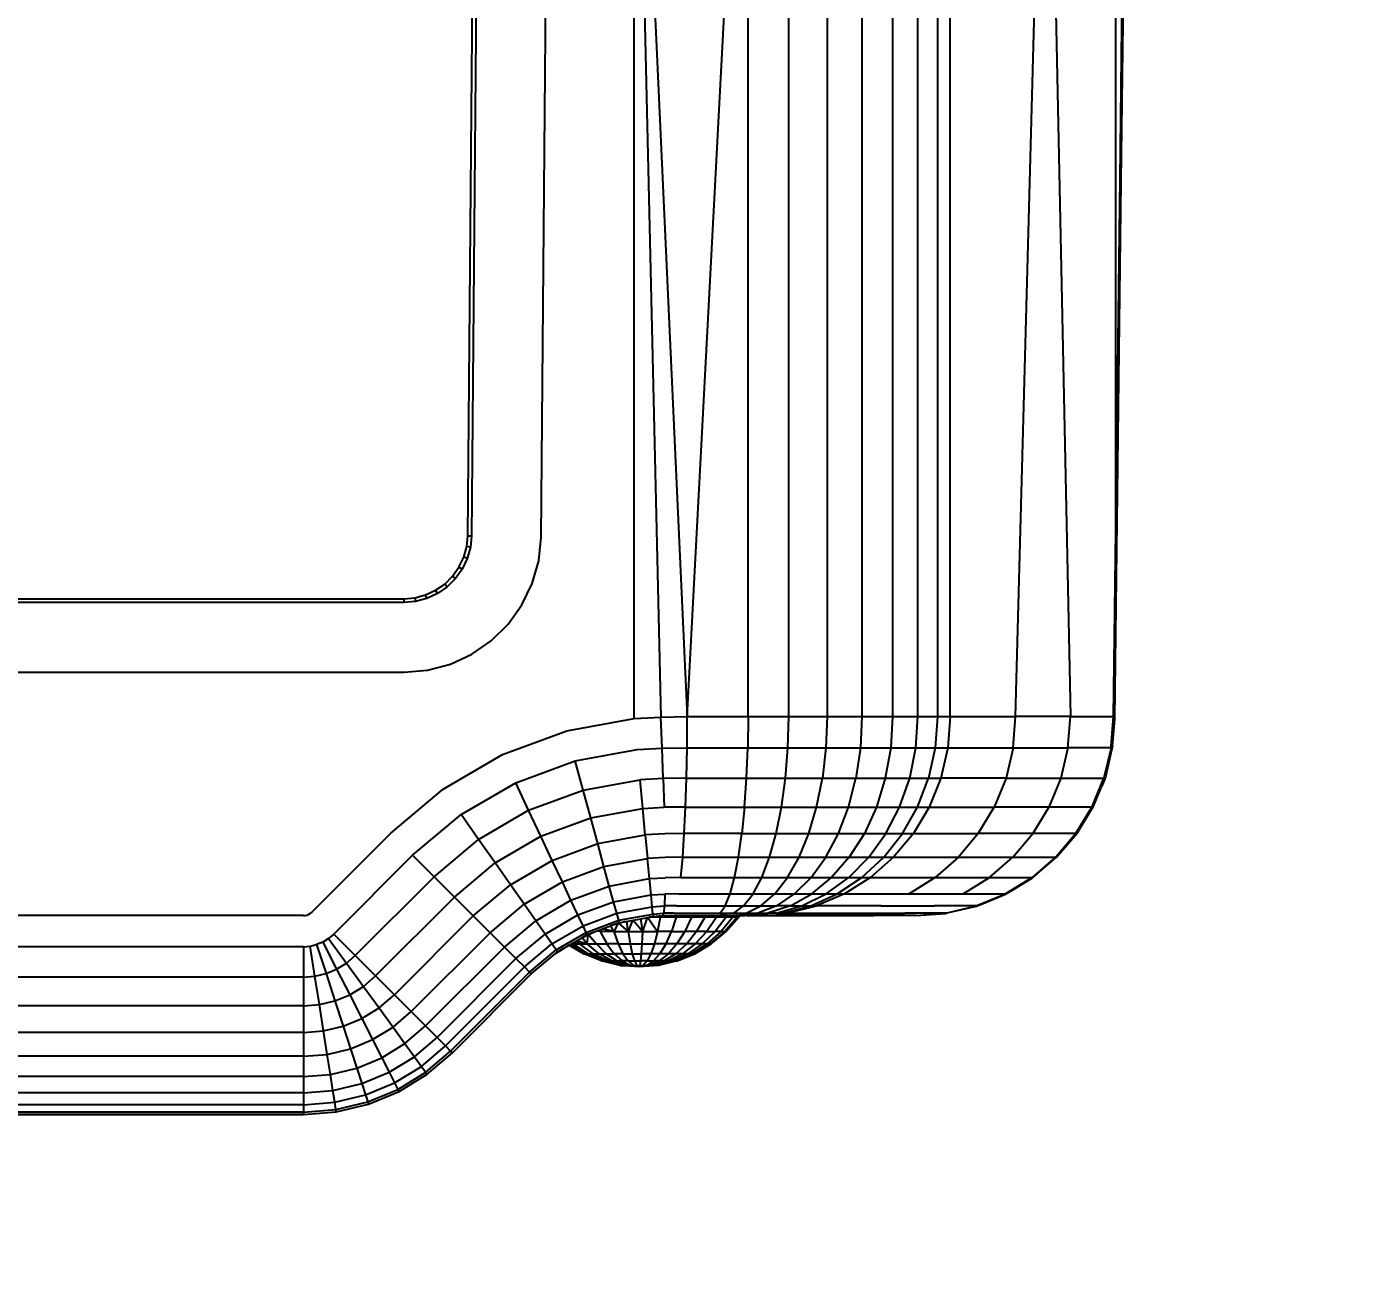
# Model space of a CAD drawing. Header units: inches. Extents: x -347369 to -260369, y 119522 to 149869.
# Drawn here: x -284966.93 to -284932.99, y 136707.27 to 136739.16 of the extents above; entities that cross this region are included whole.
import ezdxf

# ---------------------------------------------------------------- set-up
doc = ezdxf.new("R2010")
doc.units = ezdxf.units.IN
doc.header["$LTSCALE"] = 300
doc.layers.add('MACCHINA', color=40, linetype='Continuous')
doc.layers.add('QUOTE', color=7, linetype='Continuous')
doc.styles.get("Standard").update_dxf_attribs({"font": 'romans.shx'})
doc.dimstyles.new('sc1a100', dxfattribs={"dimscale": 100, "dimtxt": 3, "dimasz": 3, "dimexe": 0, "dimexo": 0, "dimgap": 1, "dimtad": 1, "dimzin": 12, "dimdsep": 46, "dimtxsty": 'Standard', "dimblk": 'CLOSEDBLANK', "dimcen": 1, "dimclrd": 253, "dimclre": 253, "dimclrt": 2, "dimadec": 0, "dimazin": 3, "dimtfac": 1, "dimtmove": 0, "dimatfit": 1, "dimldrblk": 'CLOSEDBLANK', "dimfxl": 1, "dimtolj": 1, "dimtzin": 0, "dimarcsym": 0})

# ---------------------------------------------------------------- blocks, each defined once
blk = doc.blocks.new('_ClosedBlank')
at = {"color": 0, "linetype": 'ByBlock', "lineweight": -2}
for p, q in [((-1, 0.16667), (0, 0)), ((-1, 0.16667), (-1, -0.16667)), ((0, 0), (-1, -0.16667))]:
    blk.add_line(p, q, dxfattribs=at)
blk = doc.blocks.new('*D27')
at = {"layer": 'Defpoints', "color": 0, "transparency": 16777216}
for p in [(-285230.166, 140399.656), (-284017.731, 139699.656), (-287395.23, 137749.656), (-287103.201, 136767.46), (-285230.166, 136499.656)]:
    blk.add_point(p, dxfattribs=at)
at = {"layer": 'QUOTE', "color": 253, "lineweight": -2, "transparency": 16777216}
for p, q in [((-287395.23, 137749.656), (-287753.699, 137542.694)), ((-285230.166, 136499.656), (-285230.166, 136085.732))]:
    blk.add_line(p, q, dxfattribs=at)
blk.add_arc((-285230.166, 138999.656), 2913.924, 215.901435, 264.098565, dxfattribs=at)
at = {"layer": 'QUOTE', "color": 253, "lineweight": -2, "transparency": 16777216, "xscale": 300, "yscale": 300, "zscale": 300}
for p, rotation in [((-287753.699, 137542.694), 122.9507175305296), ((-285230.166, 136085.732), 357.0492824694705)]:
    blk.add_blockref('_ClosedBlank', p, dxfattribs=dict(at, rotation=rotation))
at = {"layer": 'QUOTE', "color": 2, "transparency": 16777216, "insert": (-286562.128, 136692.63), "char_height": 300, "attachment_point": 5, "rotation": 330}
blk.add_mtext('\\A1;60°', dxfattribs=at)
blk = doc.blocks.new('*D37')
at = {"layer": 'Defpoints', "color": 0, "transparency": 16777216}
for p in [(-285230.166, 140399.656), (-286220.116, 139989.605), (-283462.399, 137231.889), (-285230.166, 136499.656), (-284473.382, 136175.299)]:
    blk.add_point(p, dxfattribs=at)
at = {"layer": 'QUOTE', "color": 253, "lineweight": -2, "transparency": 16777216}
for p, q in [((-283462.399, 137231.889), (-283162.594, 136932.083)), ((-285230.166, 136499.656), (-285230.166, 136075.667))]:
    blk.add_line(p, q, dxfattribs=at)
blk.add_arc((-285230.166, 138999.656), 2923.989, 275.881104, 309.118896, dxfattribs=at)
at = {"layer": 'QUOTE', "color": 253, "lineweight": -2, "transparency": 16777216, "xscale": 300, "yscale": 300, "zscale": 300}
for p, rotation in [((-283162.594, 136932.083), 42.0594481817856), ((-285230.166, 136075.667), 182.9405518182139)]:
    blk.add_blockref('_ClosedBlank', p, dxfattribs=dict(at, rotation=rotation))
at = {"layer": 'QUOTE', "color": 2, "transparency": 16777216, "insert": (-284206.875, 136529.212), "char_height": 300, "attachment_point": 5, "rotation": 22.5}
blk.add_mtext('\\A1;45°', dxfattribs=at)
blk = doc.blocks.new('A$Cad528b1c')
at = {"layer": 'MACCHINA'}
for p, q in [((278.757, -2248.577), (279.433, -2278.129)), ((278.757, -2248.577), (280.11, -2278.117)), ((278.757, -2278.163), (278.757, -2248.577)), ((280.11, -2278.117), (281.665, -2248.577)), ((281.665, -2278.117), (281.665, -2248.577)), ((282.702, -2278.117), (282.702, -2248.577)), ((283.681, -2248.577), (283.681, -2278.117)), ((284.574, -2248.577), (284.574, -2278.117)), ((285.355, -2248.577), (285.355, -2278.117)), ((286.003, -2278.117), (286.003, -2248.577)), ((286.499, -2248.577), (286.499, -2278.117)), ((286.83, -2278.117), (286.83, -2248.577)), ((288.498, -2278.117), (289.292, -2248.577)), ((289.292, -2248.577), (289.898, -2278.117)), ((291.055, -2273.364), (291.056, -2248.577)), ((291.165, -2264.386), (291.318, -2251.801)), ((291.195, -2264.447), (291.347, -2251.767)), ((274.504, -2273.509), (274.658, -2255.973)), ((274.753, -2255.973), (274.6, -2273.511)), ((276.377, -2273.535), (276.531, -2255.974)), ((291.032, -2278.178), (291.195, -2264.447)), ((291.055, -2273.364), (291.165, -2264.386)), ((274.476, -2273.774), (274.504, -2273.509)), ((274.6, -2273.511), (274.504, -2273.509)), ((274.6, -2273.511), (274.57, -2273.792)), ((276.315, -2274.136), (276.377, -2273.535)), ((290.997, -2278.117), (291.055, -2273.364)), ((274.401, -2274.046), (274.476, -2273.774)), ((274.57, -2273.792), (274.476, -2273.774)), ((274.57, -2273.792), (274.49, -2274.08)), ((274.116, -2274.531), (274.279, -2274.301)), ((274.279, -2274.301), (274.401, -2274.046)), ((274.362, -2274.35), (274.279, -2274.301)), ((274.49, -2274.08), (274.362, -2274.35)), ((274.49, -2274.08), (274.401, -2274.046)), ((276.15, -2274.718), (276.315, -2274.136)), ((273.915, -2274.73), (274.116, -2274.531)), ((274.188, -2274.593), (273.976, -2274.803)), ((274.188, -2274.593), (274.116, -2274.531)), ((274.362, -2274.35), (274.188, -2274.593)), ((273.154, -2275.081), (273.427, -2275.009)), ((273.427, -2275.009), (273.683, -2274.89)), ((273.459, -2275.099), (273.427, -2275.009)), ((273.73, -2274.973), (273.459, -2275.099)), ((273.683, -2274.89), (273.915, -2274.73)), ((273.73, -2274.973), (273.683, -2274.89)), ((273.976, -2274.803), (273.73, -2274.973)), ((273.976, -2274.803), (273.915, -2274.73)), ((275.888, -2275.262), (276.15, -2274.718)), ((78.9, -2275.106), (272.873, -2275.106)), ((272.873, -2275.201), (78.9, -2275.201)), ((272.873, -2275.106), (273.154, -2275.081)), ((272.873, -2275.106), (272.873, -2275.201)), ((273.17, -2275.176), (272.873, -2275.201)), ((273.154, -2275.081), (273.17, -2275.176)), ((273.459, -2275.099), (273.17, -2275.176)), ((275.536, -2275.753), (275.888, -2275.262)), ((275.105, -2276.177), (275.536, -2275.753)), ((274.608, -2276.52), (275.105, -2276.177)), ((274.059, -2276.773), (274.608, -2276.52)), ((78.9, -2276.979), (272.873, -2276.979)), ((272.873, -2276.979), (273.475, -2276.927)), ((273.475, -2276.927), (274.059, -2276.773)), ((277.033, -2278.478), (278.757, -2278.163)), ((278.757, -2278.163), (279.433, -2278.129)), ((279.433, -2278.129), (280.11, -2278.117)), ((279.468, -2278.922), (279.433, -2278.129)), ((280.105, -2278.912), (280.11, -2278.117)), ((280.11, -2278.117), (281.665, -2278.117)), ((281.665, -2278.117), (281.654, -2278.912)), ((281.665, -2278.117), (282.702, -2278.117)), ((282.682, -2278.912), (282.702, -2278.117)), ((282.702, -2278.117), (283.681, -2278.117)), ((283.681, -2278.117), (283.651, -2278.912)), ((283.681, -2278.117), (284.574, -2278.117)), ((284.574, -2278.117), (284.535, -2278.912)), ((284.574, -2278.117), (285.355, -2278.117)), ((285.355, -2278.117), (285.308, -2278.912)), ((285.355, -2278.117), (286.003, -2278.117)), ((285.95, -2278.912), (286.003, -2278.117)), ((286.003, -2278.117), (286.499, -2278.117)), ((286.499, -2278.117), (286.442, -2278.912)), ((286.499, -2278.117), (286.83, -2278.117)), ((286.83, -2278.117), (286.769, -2278.912)), ((286.83, -2278.117), (288.498, -2278.117)), ((288.436, -2278.912), (288.498, -2278.117)), ((289.255, -2278.117), (288.498, -2278.117)), ((289.898, -2278.117), (289.255, -2278.117)), ((289.836, -2278.912), (289.898, -2278.117)), ((289.898, -2278.117), (290.997, -2278.117)), ((290.938, -2278.869), (290.997, -2278.117)), ((290.975, -2278.874), (291.032, -2278.178)), ((290.997, -2278.117), (291.032, -2278.178)), ((275.39, -2279.085), (277.033, -2278.478)), ((273.875, -2279.966), (275.39, -2279.085)), ((277.243, -2279.245), (278.832, -2278.954)), ((278.832, -2278.954), (279.468, -2278.922)), ((279.468, -2278.922), (280.105, -2278.912)), ((279.498, -2279.695), (279.468, -2278.922)), ((280.091, -2279.687), (280.105, -2278.912)), ((280.105, -2278.912), (281.654, -2278.912)), ((281.623, -2279.687), (281.654, -2278.912)), ((281.654, -2278.912), (282.682, -2278.912)), ((282.621, -2279.687), (282.682, -2278.912)), ((282.682, -2278.912), (283.651, -2278.912)), ((283.651, -2278.912), (283.562, -2279.687)), ((283.651, -2278.912), (284.535, -2278.912)), ((284.535, -2278.912), (284.419, -2279.687)), ((284.535, -2278.912), (285.308, -2278.912)), ((285.308, -2278.912), (285.17, -2279.687)), ((285.308, -2278.912), (285.95, -2278.912)), ((285.793, -2279.687), (285.95, -2278.912)), ((285.95, -2278.912), (286.442, -2278.912)), ((286.442, -2278.912), (286.27, -2279.687)), ((286.442, -2278.912), (286.769, -2278.912)), ((286.769, -2278.912), (286.588, -2279.687)), ((286.769, -2278.912), (288.436, -2278.912)), ((288.436, -2278.912), (288.254, -2279.687)), ((288.436, -2278.912), (289.836, -2278.912)), ((289.836, -2278.912), (289.653, -2279.687)), ((290.935, -2278.912), (289.836, -2278.912)), ((290.935, -2278.912), (290.759, -2279.649)), ((290.934, -2279.05), (290.792, -2279.66)), ((290.934, -2279.05), (290.938, -2278.869)), ((290.975, -2278.874), (290.934, -2279.05)), ((290.934, -2279.05), (290.935, -2278.912)), ((290.935, -2278.912), (290.938, -2278.869)), ((290.938, -2278.869), (290.975, -2278.874)), ((275.728, -2279.804), (277.243, -2279.245)), ((277.448, -2279.992), (277.243, -2279.245)), ((277.448, -2279.992), (278.905, -2279.726)), ((279.498, -2279.695), (278.905, -2279.726)), ((278.975, -2280.459), (278.905, -2279.726)), ((280.091, -2279.687), (279.498, -2279.695)), ((279.498, -2279.695), (279.521, -2280.43)), ((280.067, -2280.424), (280.091, -2279.687)), ((280.091, -2279.687), (281.623, -2279.687)), ((281.573, -2280.424), (281.623, -2279.687)), ((281.623, -2279.687), (282.621, -2279.687)), ((282.521, -2280.424), (282.621, -2279.687)), ((282.621, -2279.687), (283.562, -2279.687)), ((283.415, -2280.424), (283.562, -2279.687)), ((283.562, -2279.687), (284.419, -2279.687)), ((284.23, -2280.424), (284.419, -2279.687)), ((284.419, -2279.687), (285.17, -2279.687)), ((285.17, -2279.687), (284.944, -2280.424)), ((285.17, -2279.687), (285.793, -2279.687)), ((285.535, -2280.424), (285.793, -2279.687)), ((285.793, -2279.687), (286.27, -2279.687)), ((285.989, -2280.424), (286.27, -2279.687)), ((286.27, -2279.687), (286.588, -2279.687)), ((286.588, -2279.687), (286.291, -2280.424)), ((288.254, -2279.687), (286.588, -2279.687)), ((288.254, -2279.687), (287.954, -2280.424)), ((288.254, -2279.687), (289.653, -2279.687)), ((289.653, -2279.687), (289.351, -2280.424)), ((289.653, -2279.687), (290.75, -2279.687)), ((290.46, -2280.393), (290.75, -2279.687)), ((290.792, -2279.66), (290.697, -2279.894)), ((290.75, -2279.687), (290.697, -2279.894)), ((290.75, -2279.687), (290.759, -2279.649)), ((290.759, -2279.649), (290.792, -2279.66)), ((272.534, -2281.093), (273.875, -2279.966)), ((274.332, -2280.616), (275.728, -2279.804)), ((276.058, -2280.506), (275.728, -2279.804)), ((276.058, -2280.506), (277.448, -2279.992)), ((277.643, -2280.703), (277.448, -2279.992)), ((290.487, -2280.406), (290.697, -2279.894)), ((278.975, -2280.459), (279.521, -2280.43)), ((280.067, -2280.424), (279.521, -2280.43)), ((280.035, -2281.103), (280.067, -2280.424)), ((280.067, -2280.424), (281.573, -2280.424)), ((281.573, -2280.424), (281.504, -2281.103)), ((281.573, -2280.424), (282.521, -2280.424)), ((282.384, -2281.103), (282.521, -2280.424)), ((282.521, -2280.424), (283.415, -2280.424)), ((283.214, -2281.103), (283.415, -2280.424)), ((283.415, -2280.424), (284.23, -2280.424)), ((283.972, -2281.103), (284.23, -2280.424)), ((284.23, -2280.424), (284.944, -2280.424)), ((284.944, -2280.424), (284.634, -2281.103)), ((284.944, -2280.424), (285.535, -2280.424)), ((285.184, -2281.103), (285.535, -2280.424)), ((285.535, -2280.424), (285.989, -2280.424)), ((285.605, -2281.103), (285.989, -2280.424)), ((286.291, -2280.424), (285.886, -2281.103)), ((285.989, -2280.424), (286.291, -2280.424)), ((286.291, -2280.424), (287.954, -2280.424)), ((287.545, -2281.103), (287.954, -2280.424)), ((289.351, -2280.424), (287.954, -2280.424)), ((289.351, -2280.424), (288.94, -2281.103)), ((290.447, -2280.424), (289.351, -2280.424)), ((290.047, -2281.081), (290.447, -2280.424)), ((290.318, -2280.684), (290.487, -2280.406)), ((290.447, -2280.424), (290.318, -2280.684)), ((290.447, -2280.424), (290.46, -2280.393)), ((290.46, -2280.393), (290.487, -2280.406)), ((273.095, -2281.655), (274.332, -2280.616)), ((274.777, -2281.25), (274.332, -2280.616)), ((274.777, -2281.25), (276.058, -2280.506)), ((276.372, -2281.172), (276.058, -2280.506)), ((276.372, -2281.172), (277.643, -2280.703)), ((277.643, -2280.703), (278.975, -2280.459)), ((277.822, -2281.358), (277.643, -2280.703)), ((279.039, -2281.135), (278.975, -2280.459)), ((290.068, -2281.096), (290.318, -2280.684)), ((272.534, -2281.093), (270.519, -2283.108)), ((279.537, -2281.108), (279.039, -2281.135)), ((280.035, -2281.103), (279.537, -2281.108)), ((279.995, -2281.709), (280.035, -2281.103)), ((281.504, -2281.103), (280.035, -2281.103)), ((281.418, -2281.709), (281.504, -2281.103)), ((281.504, -2281.103), (282.384, -2281.103)), ((282.214, -2281.709), (282.384, -2281.103)), ((282.384, -2281.103), (283.214, -2281.103)), ((282.965, -2281.709), (283.214, -2281.103)), ((283.214, -2281.103), (283.972, -2281.103)), ((283.65, -2281.709), (283.972, -2281.103)), ((283.972, -2281.103), (284.634, -2281.103)), ((284.634, -2281.103), (284.25, -2281.709)), ((284.634, -2281.103), (285.184, -2281.103)), ((284.747, -2281.709), (285.184, -2281.103)), ((285.128, -2281.709), (285.605, -2281.103)), ((285.184, -2281.103), (285.605, -2281.103)), ((285.886, -2281.103), (285.382, -2281.709)), ((285.605, -2281.103), (285.886, -2281.103)), ((285.886, -2281.103), (287.545, -2281.103)), ((287.545, -2281.103), (287.037, -2281.709)), ((288.94, -2281.103), (287.545, -2281.103)), ((288.428, -2281.709), (288.94, -2281.103)), ((290.034, -2281.103), (288.94, -2281.103)), ((290.034, -2281.103), (289.531, -2281.696)), ((289.81, -2281.398), (290.068, -2281.096)), ((289.81, -2281.398), (290.034, -2281.103)), ((290.047, -2281.081), (290.034, -2281.103)), ((290.068, -2281.096), (290.047, -2281.081)), ((273.644, -2282.203), (274.777, -2281.25)), ((275.201, -2281.852), (274.777, -2281.25)), ((275.201, -2281.852), (276.372, -2281.172)), ((276.662, -2281.787), (276.372, -2281.172)), ((276.662, -2281.787), (277.822, -2281.358)), ((277.822, -2281.358), (279.039, -2281.135)), ((277.982, -2281.943), (277.822, -2281.358)), ((279.039, -2281.135), (279.096, -2281.739)), ((289.544, -2281.709), (289.81, -2281.398)), ((271.081, -2283.67), (273.095, -2281.655)), ((273.095, -2281.655), (273.644, -2282.203)), ((275.592, -2282.408), (276.662, -2281.787)), ((276.92, -2282.335), (276.662, -2281.787)), ((277.982, -2281.943), (279.096, -2281.739)), ((279.545, -2281.713), (279.096, -2281.739)), ((279.145, -2282.254), (279.096, -2281.739)), ((279.995, -2281.709), (279.545, -2281.713)), ((279.948, -2282.227), (279.995, -2281.709)), ((279.995, -2281.709), (281.418, -2281.709)), ((281.317, -2282.227), (281.418, -2281.709)), ((281.418, -2281.709), (282.214, -2281.709)), ((282.015, -2282.227), (282.214, -2281.709)), ((282.214, -2281.709), (282.965, -2281.709)), ((282.674, -2282.227), (282.965, -2281.709)), ((282.965, -2281.709), (283.65, -2281.709)), ((283.274, -2282.227), (283.65, -2281.709)), ((283.65, -2281.709), (284.25, -2281.709)), ((284.25, -2281.709), (283.799, -2282.227)), ((284.235, -2282.227), (284.747, -2281.709)), ((284.25, -2281.709), (284.747, -2281.709)), ((284.569, -2282.227), (285.128, -2281.709)), ((284.747, -2281.709), (285.128, -2281.709)), ((285.382, -2281.709), (284.791, -2282.227)), ((285.128, -2281.709), (285.382, -2281.709)), ((285.382, -2281.709), (287.037, -2281.709)), ((287.037, -2281.709), (286.442, -2282.227)), ((287.037, -2281.709), (288.428, -2281.709)), ((287.829, -2282.227), (288.428, -2281.709)), ((288.428, -2281.709), (289.519, -2281.709)), ((289.519, -2281.709), (288.923, -2282.222)), ((289.187, -2282.014), (289.544, -2281.709)), ((289.531, -2281.696), (289.519, -2281.709)), ((289.544, -2281.709), (289.519, -2281.709)), ((274.164, -2282.724), (275.201, -2281.852)), ((275.592, -2282.408), (275.201, -2281.852)), ((276.92, -2282.335), (277.982, -2281.943)), ((278.119, -2282.442), (277.982, -2281.943)), ((288.93, -2282.233), (289.187, -2282.014)), ((271.629, -2284.218), (273.644, -2282.203)), ((273.644, -2282.203), (274.164, -2282.724)), ((274.645, -2283.204), (275.592, -2282.408)), ((275.941, -2282.904), (275.592, -2282.408)), ((275.941, -2282.904), (276.92, -2282.335)), ((277.14, -2282.804), (276.92, -2282.335)), ((277.14, -2282.804), (278.119, -2282.442)), ((278.119, -2282.442), (279.145, -2282.254)), ((278.229, -2282.844), (278.119, -2282.442)), ((279.145, -2282.254), (279.546, -2282.231)), ((279.185, -2282.669), (279.145, -2282.254)), ((279.948, -2282.227), (279.546, -2282.231)), ((279.948, -2282.227), (281.317, -2282.227)), ((281.204, -2282.644), (281.317, -2282.227)), ((281.317, -2282.227), (282.015, -2282.227)), ((281.792, -2282.644), (282.015, -2282.227)), ((282.015, -2282.227), (282.674, -2282.227)), ((282.346, -2282.644), (282.674, -2282.227)), ((282.674, -2282.227), (283.274, -2282.227)), ((282.852, -2282.644), (283.274, -2282.227)), ((283.274, -2282.227), (283.799, -2282.227)), ((283.294, -2282.644), (283.799, -2282.227)), ((283.661, -2282.644), (284.235, -2282.227)), ((283.799, -2282.227), (284.235, -2282.227)), ((283.942, -2282.644), (284.569, -2282.227)), ((284.791, -2282.227), (284.13, -2282.644)), ((284.235, -2282.227), (284.569, -2282.227)), ((284.569, -2282.227), (284.791, -2282.227)), ((284.791, -2282.227), (286.442, -2282.227)), ((286.442, -2282.227), (285.775, -2282.644)), ((286.442, -2282.227), (287.829, -2282.227)), ((287.158, -2282.644), (287.829, -2282.227)), ((287.829, -2282.227), (288.917, -2282.227)), ((288.917, -2282.227), (288.242, -2282.644)), ((288.467, -2282.515), (288.93, -2282.233)), ((288.923, -2282.222), (288.917, -2282.227)), ((288.93, -2282.233), (288.917, -2282.227)), ((272.149, -2284.739), (274.164, -2282.724)), ((274.164, -2282.724), (274.645, -2283.204)), ((276.238, -2283.328), (277.14, -2282.804)), ((277.318, -2283.18), (277.14, -2282.804)), ((278.229, -2282.844), (279.185, -2282.669)), ((279.185, -2282.669), (279.54, -2282.647)), ((279.214, -2282.973), (279.185, -2282.669)), ((279.54, -2282.647), (279.526, -2282.952)), ((279.896, -2282.644), (279.54, -2282.647)), ((279.896, -2282.644), (281.204, -2282.644)), ((281.082, -2282.949), (281.204, -2282.644)), ((281.204, -2282.644), (281.792, -2282.644)), ((281.55, -2282.949), (281.792, -2282.644)), ((281.792, -2282.644), (282.346, -2282.644)), ((281.992, -2282.949), (282.346, -2282.644)), ((282.346, -2282.644), (282.852, -2282.644)), ((282.395, -2282.949), (282.852, -2282.644)), ((282.747, -2282.949), (283.294, -2282.644)), ((282.852, -2282.644), (283.294, -2282.644)), ((283.039, -2282.949), (283.661, -2282.644)), ((283.263, -2282.949), (283.942, -2282.644)), ((283.294, -2282.644), (283.661, -2282.644)), ((284.13, -2282.644), (283.413, -2282.949)), ((283.661, -2282.644), (283.942, -2282.644)), ((283.942, -2282.644), (284.13, -2282.644)), ((284.13, -2282.644), (285.775, -2282.644)), ((285.775, -2282.644), (287.158, -2282.644)), ((287.158, -2282.644), (288.242, -2282.644)), ((288.238, -2282.646), (287.511, -2282.949)), ((287.673, -2282.885), (288.241, -2282.652)), ((288.242, -2282.644), (288.238, -2282.646)), ((288.241, -2282.652), (288.467, -2282.515)), ((288.241, -2282.652), (288.242, -2282.644)), ((270.397, -2283.182), (270.441, -2283.164)), ((270.441, -2283.164), (270.482, -2283.139)), ((270.519, -2283.108), (270.482, -2283.139)), ((275.074, -2283.633), (275.941, -2282.904)), ((276.238, -2283.328), (275.941, -2282.904)), ((277.318, -2283.18), (278.229, -2282.844)), ((277.448, -2283.456), (278.31, -2283.138)), ((278.31, -2283.138), (278.229, -2282.844)), ((278.31, -2283.138), (279.214, -2282.973)), ((278.359, -2283.318), (278.31, -2283.138)), ((278.359, -2283.318), (279.231, -2283.158)), ((279.214, -2282.973), (279.526, -2282.952)), ((279.231, -2283.158), (279.214, -2282.973)), ((279.231, -2283.158), (279.505, -2283.139)), ((279.231, -2283.158), (279.237, -2283.22)), ((279.505, -2283.139), (279.477, -2283.203)), ((279.526, -2282.952), (279.505, -2283.139)), ((279.779, -2283.135), (279.505, -2283.139)), ((279.839, -2282.949), (279.526, -2282.952)), ((279.779, -2283.135), (280.954, -2283.135)), ((279.839, -2282.949), (281.082, -2282.949)), ((280.954, -2283.135), (281.082, -2282.949)), ((280.954, -2283.135), (281.296, -2283.135)), ((281.082, -2282.949), (281.55, -2282.949)), ((281.296, -2283.135), (281.55, -2282.949)), ((281.296, -2283.135), (281.619, -2283.135)), ((281.55, -2282.949), (281.992, -2282.949)), ((281.619, -2283.135), (281.992, -2282.949)), ((281.619, -2283.135), (281.913, -2283.135)), ((282.395, -2282.949), (281.913, -2283.135)), ((281.913, -2283.135), (282.171, -2283.135)), ((281.992, -2282.949), (282.395, -2282.949)), ((282.747, -2282.949), (282.171, -2283.135)), ((282.385, -2283.135), (282.171, -2283.135)), ((282.385, -2283.135), (283.039, -2282.949)), ((282.385, -2283.135), (282.549, -2283.135)), ((282.747, -2282.949), (282.395, -2282.949)), ((282.549, -2283.135), (283.263, -2282.949)), ((282.549, -2283.135), (282.658, -2283.135)), ((282.658, -2283.135), (283.413, -2282.949)), ((282.658, -2283.135), (284.292, -2283.135)), ((282.747, -2282.949), (283.039, -2282.949)), ((283.039, -2282.949), (283.263, -2282.949)), ((283.263, -2282.949), (283.413, -2282.949)), ((285.053, -2282.949), (283.413, -2282.949)), ((284.292, -2283.135), (285.665, -2283.135)), ((285.053, -2282.949), (286.43, -2282.949)), ((286.741, -2283.135), (285.665, -2283.135)), ((285.952, -2283.197), (286.709, -2283.137)), ((285.952, -2283.197), (286.709, -2283.141)), ((287.511, -2282.949), (286.43, -2282.949)), ((286.741, -2283.135), (286.709, -2283.137)), ((286.709, -2283.141), (286.741, -2283.135)), ((287.493, -2282.953), (286.741, -2283.135)), ((287.495, -2282.957), (286.741, -2283.135)), ((286.938, -2283.087), (287.495, -2282.957)), ((287.495, -2282.957), (287.673, -2282.885)), ((287.495, -2282.957), (287.511, -2282.949)), ((270.303, -2283.197), (81.47, -2283.197)), ((270.303, -2283.197), (270.351, -2283.194)), ((270.351, -2283.194), (270.397, -2283.182)), ((272.63, -2285.219), (274.645, -2283.204)), ((274.645, -2283.204), (275.074, -2283.633)), ((275.44, -2283.999), (276.238, -2283.328)), ((276.478, -2283.669), (276.238, -2283.328)), ((276.478, -2283.669), (277.318, -2283.18)), ((276.653, -2283.918), (277.448, -2283.456)), ((277.448, -2283.456), (277.318, -2283.18)), ((277.527, -2283.625), (277.448, -2283.456)), ((277.527, -2283.625), (278.359, -2283.318)), ((277.554, -2283.681), (278.153, -2283.46)), ((278.544, -2283.347), (278.153, -2283.46)), ((278.375, -2283.378), (278.153, -2283.46)), ((278.235, -2283.604), (278.155, -2283.459)), ((278.339, -2283.406), (278.235, -2283.604)), ((278.375, -2283.378), (278.359, -2283.318)), ((278.366, -2283.398), (278.602, -2283.604)), ((278.375, -2283.378), (278.926, -2283.277)), ((278.602, -2283.604), (278.569, -2283.342)), ((278.71, -2283.317), (278.602, -2283.604)), ((278.731, -2283.313), (278.978, -2283.604)), ((278.926, -2283.277), (279.237, -2283.22)), ((278.978, -2283.604), (278.926, -2283.277)), ((278.978, -2283.604), (279.093, -2283.246)), ((279.103, -2283.245), (279.351, -2283.604)), ((279.126, -2283.24), (279.718, -2283.197)), ((279.477, -2283.203), (279.144, -2283.237)), ((279.419, -2283.235), (279.195, -2283.235)), ((279.237, -2283.22), (279.477, -2283.203)), ((279.419, -2283.235), (279.351, -2283.604)), ((279.449, -2283.217), (279.419, -2283.235)), ((279.47, -2283.235), (279.419, -2283.235)), ((279.718, -2283.197), (279.47, -2283.235)), ((279.831, -2283.235), (279.47, -2283.235)), ((279.718, -2283.197), (279.477, -2283.203)), ((279.831, -2283.235), (279.71, -2283.604)), ((279.718, -2283.197), (280.822, -2283.197)), ((279.718, -2283.197), (279.831, -2283.235)), ((279.874, -2283.197), (279.831, -2283.235)), ((279.872, -2283.235), (279.831, -2283.235)), ((280.249, -2283.197), (279.872, -2283.235)), ((280.215, -2283.235), (279.872, -2283.235)), ((280.215, -2283.235), (280.046, -2283.604)), ((280.249, -2283.197), (280.215, -2283.235)), ((280.248, -2283.235), (280.215, -2283.235)), ((280.587, -2283.197), (280.248, -2283.235)), ((280.562, -2283.235), (280.248, -2283.235)), ((280.562, -2283.235), (280.348, -2283.604)), ((280.587, -2283.197), (280.562, -2283.235)), ((280.585, -2283.235), (280.562, -2283.235)), ((280.876, -2283.197), (280.585, -2283.235)), ((280.86, -2283.235), (280.585, -2283.235)), ((280.86, -2283.235), (280.608, -2283.604)), ((281.101, -2283.235), (280.819, -2283.604)), ((280.822, -2283.197), (281.035, -2283.197)), ((280.822, -2283.197), (281.555, -2283.197)), ((280.822, -2283.197), (281.555, -2283.197)), ((280.876, -2283.197), (280.86, -2283.235)), ((280.875, -2283.235), (280.86, -2283.235)), ((281.101, -2283.235), (280.875, -2283.235)), ((281.101, -2283.235), (280.876, -2283.197)), ((281.111, -2283.197), (280.96, -2283.197)), ((281.278, -2283.235), (280.973, -2283.604)), ((281.035, -2283.197), (281.237, -2283.197)), ((281.387, -2283.235), (281.068, -2283.604)), ((281.424, -2283.235), (281.1, -2283.604)), ((281.111, -2283.197), (281.101, -2283.235)), ((281.109, -2283.235), (281.101, -2283.235)), ((281.278, -2283.235), (281.109, -2283.235)), ((281.111, -2283.197), (281.278, -2283.235)), ((281.237, -2283.197), (281.42, -2283.197)), ((281.237, -2283.197), (281.505, -2283.197)), ((281.283, -2283.197), (281.278, -2283.235)), ((281.282, -2283.235), (281.278, -2283.235)), ((281.387, -2283.235), (281.282, -2283.235)), ((281.387, -2283.235), (281.283, -2283.197)), ((281.388, -2283.197), (281.369, -2283.197)), ((281.388, -2283.197), (281.387, -2283.235)), ((281.388, -2283.235), (281.387, -2283.235)), ((281.424, -2283.235), (281.388, -2283.235)), ((281.42, -2283.197), (281.581, -2283.197)), ((281.424, -2283.197), (281.424, -2283.235)), ((284.887, -2283.197), (281.424, -2283.197)), ((281.714, -2283.197), (281.581, -2283.197)), ((281.629, -2283.197), (283.512, -2283.197)), ((281.711, -2283.197), (281.884, -2283.197)), ((281.816, -2283.197), (281.714, -2283.197)), ((281.816, -2283.197), (281.884, -2283.197)), ((281.884, -2283.197), (283.512, -2283.197)), ((283.512, -2283.197), (284.879, -2283.197)), ((285.952, -2283.197), (284.879, -2283.197)), ((285.952, -2283.197), (284.887, -2283.197)), ((270.949, -2283.782), (270.802, -2283.872)), ((271.081, -2283.67), (270.949, -2283.782)), ((270.949, -2283.782), (271.405, -2284.409)), ((271.081, -2283.67), (271.629, -2284.218)), ((273.059, -2285.648), (275.074, -2283.633)), ((275.074, -2283.633), (275.44, -2283.999)), ((275.734, -2284.294), (276.478, -2283.669)), ((276.653, -2283.918), (276.478, -2283.669)), ((276.76, -2284.07), (277.527, -2283.625)), ((276.796, -2284.121), (277.417, -2283.761)), ((277.359, -2283.918), (277.276, -2283.842)), ((277.286, -2283.837), (277.555, -2283.918)), ((277.417, -2283.761), (277.717, -2283.621)), ((277.417, -2283.761), (277.554, -2283.681)), ((277.555, -2283.918), (277.419, -2283.76)), ((277.554, -2283.681), (277.527, -2283.625)), ((277.555, -2283.918), (277.575, -2283.687)), ((277.586, -2283.682), (277.789, -2283.918)), ((277.886, -2283.604), (277.804, -2283.589)), ((277.913, -2283.549), (277.886, -2283.604)), ((278.235, -2283.604), (277.886, -2283.604)), ((277.886, -2283.604), (278.055, -2283.918)), ((278.235, -2283.604), (277.957, -2283.532)), ((278.235, -2283.604), (278.602, -2283.604)), ((278.235, -2283.604), (278.345, -2283.918)), ((278.602, -2283.604), (278.978, -2283.604)), ((278.602, -2283.604), (278.65, -2283.918)), ((278.962, -2283.918), (278.978, -2283.604)), ((278.978, -2283.604), (279.351, -2283.604)), ((279.351, -2283.604), (279.271, -2283.918)), ((279.71, -2283.604), (279.351, -2283.604)), ((279.57, -2283.918), (279.71, -2283.604)), ((279.71, -2283.604), (280.046, -2283.604)), ((280.046, -2283.604), (279.848, -2283.918)), ((280.348, -2283.604), (280.046, -2283.604)), ((280.348, -2283.604), (280.099, -2283.918)), ((280.608, -2283.604), (280.315, -2283.918)), ((280.608, -2283.604), (280.348, -2283.604)), ((280.819, -2283.604), (280.49, -2283.918)), ((280.608, -2283.604), (280.819, -2283.604)), ((280.973, -2283.604), (280.619, -2283.918)), ((281.068, -2283.604), (280.697, -2283.918)), ((280.724, -2283.918), (281.1, -2283.604)), ((280.973, -2283.604), (280.819, -2283.604)), ((280.973, -2283.604), (281.068, -2283.604)), ((281.1, -2283.604), (281.068, -2283.604)), ((270.303, -2283.992), (81.47, -2283.992)), ((270.303, -2283.992), (270.475, -2283.978)), ((270.303, -2283.992), (270.303, -2284.767)), ((270.475, -2283.978), (270.643, -2283.938)), ((270.596, -2284.744), (270.475, -2283.978)), ((270.802, -2283.872), (270.643, -2283.938)), ((270.643, -2283.938), (270.882, -2284.675)), ((270.802, -2283.872), (271.154, -2284.563)), ((273.425, -2286.014), (275.44, -2283.999)), ((275.44, -2283.999), (275.734, -2284.294)), ((275.95, -2284.509), (276.653, -2283.918)), ((276.081, -2284.641), (276.76, -2284.07)), ((276.126, -2284.685), (276.736, -2284.172)), ((276.76, -2284.07), (276.653, -2283.918)), ((277.092, -2283.95), (276.736, -2284.172)), ((277.092, -2283.95), (276.736, -2284.172)), ((276.955, -2284.029), (276.736, -2284.172)), ((276.904, -2284.059), (276.736, -2284.172)), ((276.736, -2284.172), (276.882, -2284.072)), ((276.796, -2284.121), (276.736, -2284.172)), ((276.76, -2284.07), (276.796, -2284.121)), ((277.092, -2283.95), (277.469, -2284.17)), ((277.509, -2284.17), (277.128, -2283.929)), ((277.147, -2283.918), (277.207, -2283.918)), ((277.207, -2283.918), (277.148, -2283.917)), ((277.207, -2283.918), (277.183, -2283.897)), ((277.197, -2283.889), (277.359, -2283.918)), ((277.207, -2283.918), (277.359, -2283.918)), ((277.59, -2284.17), (277.207, -2283.918)), ((277.359, -2283.918), (277.555, -2283.918)), ((277.707, -2284.17), (277.359, -2283.918)), ((277.469, -2284.17), (277.509, -2284.17)), ((277.921, -2284.355), (277.469, -2284.17)), ((277.509, -2284.17), (277.59, -2284.17)), ((277.949, -2284.355), (277.509, -2284.17)), ((277.555, -2283.918), (277.789, -2283.918)), ((277.858, -2284.17), (277.555, -2283.918)), ((277.59, -2284.17), (277.707, -2284.17)), ((278.003, -2284.355), (277.59, -2284.17)), ((277.707, -2284.17), (277.858, -2284.17)), ((278.083, -2284.355), (277.707, -2284.17)), ((277.789, -2283.918), (278.055, -2283.918)), ((278.039, -2284.17), (277.789, -2283.918)), ((277.858, -2284.17), (278.039, -2284.17)), ((278.186, -2284.355), (277.858, -2284.17)), ((278.039, -2284.17), (278.244, -2284.17)), ((278.309, -2284.355), (278.039, -2284.17)), ((278.345, -2283.918), (278.055, -2283.918)), ((278.055, -2283.918), (278.244, -2284.17)), ((278.468, -2284.17), (278.244, -2284.17)), ((278.244, -2284.17), (278.449, -2284.355)), ((278.345, -2283.918), (278.65, -2283.918)), ((278.345, -2283.918), (278.468, -2284.17)), ((278.468, -2284.17), (278.703, -2284.17)), ((278.468, -2284.17), (278.601, -2284.355)), ((278.65, -2283.918), (278.962, -2283.918)), ((278.65, -2283.918), (278.703, -2284.17)), ((278.703, -2284.17), (278.944, -2284.17)), ((278.703, -2284.17), (278.761, -2284.355)), ((278.925, -2284.355), (278.944, -2284.17)), ((278.944, -2284.17), (278.962, -2283.918)), ((279.183, -2284.17), (278.944, -2284.17)), ((278.962, -2283.918), (279.271, -2283.918)), ((279.183, -2284.17), (279.087, -2284.355)), ((279.271, -2283.918), (279.183, -2284.17)), ((279.413, -2284.17), (279.183, -2284.17)), ((279.244, -2284.355), (279.413, -2284.17)), ((279.57, -2283.918), (279.271, -2283.918)), ((279.628, -2284.17), (279.39, -2284.355)), ((279.413, -2284.17), (279.57, -2283.918)), ((279.628, -2284.17), (279.413, -2284.17)), ((279.822, -2284.17), (279.522, -2284.355)), ((279.848, -2283.918), (279.57, -2283.918)), ((279.848, -2283.918), (279.628, -2284.17)), ((279.822, -2284.17), (279.628, -2284.17)), ((279.988, -2284.17), (279.635, -2284.355)), ((280.123, -2284.17), (279.727, -2284.355)), ((280.222, -2284.17), (279.794, -2284.355)), ((280.099, -2283.918), (279.822, -2284.17)), ((279.988, -2284.17), (279.822, -2284.17)), ((280.283, -2284.17), (279.835, -2284.355)), ((280.099, -2283.918), (279.848, -2283.918)), ((279.849, -2284.355), (280.303, -2284.17)), ((280.315, -2283.918), (279.988, -2284.17)), ((280.123, -2284.17), (279.988, -2284.17)), ((280.315, -2283.918), (280.099, -2283.918)), ((280.49, -2283.918), (280.123, -2284.17)), ((280.222, -2284.17), (280.123, -2284.17)), ((280.619, -2283.918), (280.222, -2284.17)), ((280.283, -2284.17), (280.222, -2284.17)), ((280.697, -2283.918), (280.283, -2284.17)), ((280.303, -2284.17), (280.283, -2284.17)), ((280.303, -2284.17), (280.724, -2283.918)), ((280.49, -2283.918), (280.315, -2283.918)), ((280.619, -2283.918), (280.49, -2283.918)), ((280.697, -2283.918), (280.619, -2283.918)), ((280.724, -2283.918), (280.697, -2283.918)), ((271.154, -2284.563), (271.405, -2284.409)), ((271.405, -2284.409), (271.629, -2284.218)), ((271.405, -2284.409), (271.838, -2285.005)), ((271.629, -2284.218), (272.149, -2284.739)), ((273.719, -2286.309), (275.734, -2284.294)), ((273.935, -2286.524), (275.95, -2284.509)), ((275.734, -2284.294), (275.95, -2284.509)), ((275.95, -2284.509), (276.081, -2284.641)), ((277.921, -2284.355), (277.949, -2284.355)), ((278.397, -2284.468), (277.921, -2284.355)), ((277.949, -2284.355), (278.003, -2284.355)), ((278.411, -2284.468), (277.949, -2284.355)), ((278.003, -2284.355), (278.083, -2284.355)), ((278.438, -2284.468), (278.003, -2284.355)), ((278.083, -2284.355), (278.186, -2284.355)), ((278.479, -2284.468), (278.083, -2284.355)), ((278.186, -2284.355), (278.309, -2284.355)), ((278.531, -2284.468), (278.186, -2284.355)), ((278.309, -2284.355), (278.449, -2284.355)), ((278.593, -2284.468), (278.309, -2284.355)), ((278.884, -2284.505), (278.397, -2284.468)), ((278.397, -2284.468), (278.411, -2284.468)), ((278.411, -2284.468), (278.438, -2284.468)), ((278.438, -2284.468), (278.479, -2284.468)), ((278.601, -2284.355), (278.449, -2284.355)), ((278.449, -2284.355), (278.664, -2284.468)), ((278.479, -2284.468), (278.531, -2284.468)), ((278.531, -2284.468), (278.593, -2284.468)), ((278.664, -2284.468), (278.593, -2284.468)), ((278.601, -2284.355), (278.761, -2284.355)), ((278.601, -2284.355), (278.74, -2284.468)), ((278.74, -2284.468), (278.664, -2284.468)), ((278.74, -2284.468), (278.821, -2284.468)), ((278.761, -2284.355), (278.925, -2284.355)), ((278.761, -2284.355), (278.821, -2284.468)), ((278.821, -2284.468), (278.904, -2284.468)), ((279.372, -2284.468), (278.884, -2284.505)), ((278.904, -2284.468), (278.925, -2284.355)), ((278.904, -2284.468), (278.987, -2284.468)), ((279.087, -2284.355), (278.925, -2284.355)), ((279.087, -2284.355), (278.987, -2284.468)), ((279.066, -2284.468), (278.987, -2284.468)), ((279.244, -2284.355), (279.066, -2284.468)), ((279.14, -2284.468), (279.066, -2284.468)), ((279.087, -2284.355), (279.244, -2284.355)), ((279.39, -2284.355), (279.14, -2284.468)), ((279.206, -2284.468), (279.14, -2284.468)), ((279.522, -2284.355), (279.206, -2284.468)), ((279.264, -2284.468), (279.206, -2284.468)), ((279.39, -2284.355), (279.244, -2284.355)), ((279.635, -2284.355), (279.264, -2284.468)), ((279.31, -2284.468), (279.264, -2284.468)), ((279.727, -2284.355), (279.31, -2284.468)), ((279.344, -2284.468), (279.31, -2284.468)), ((279.794, -2284.355), (279.344, -2284.468)), ((279.365, -2284.468), (279.344, -2284.468)), ((279.835, -2284.355), (279.365, -2284.468)), ((279.372, -2284.468), (279.365, -2284.468)), ((279.849, -2284.355), (279.372, -2284.468)), ((279.522, -2284.355), (279.39, -2284.355)), ((279.635, -2284.355), (279.522, -2284.355)), ((279.727, -2284.355), (279.635, -2284.355)), ((279.794, -2284.355), (279.727, -2284.355)), ((279.835, -2284.355), (279.794, -2284.355)), ((279.835, -2284.355), (279.849, -2284.355)), ((270.303, -2284.767), (81.47, -2284.767)), ((270.303, -2284.767), (270.596, -2284.744)), ((270.303, -2284.767), (270.303, -2285.504)), ((270.596, -2284.744), (270.882, -2284.675)), ((270.712, -2285.471), (270.596, -2284.744)), ((270.882, -2284.675), (271.154, -2284.563)), ((270.882, -2284.675), (271.11, -2285.376)), ((271.154, -2284.563), (271.488, -2285.219)), ((271.838, -2285.005), (272.149, -2284.739)), ((272.149, -2284.739), (272.63, -2285.219)), ((274.066, -2286.656), (276.081, -2284.641)), ((274.111, -2286.7), (276.126, -2284.685)), ((276.081, -2284.641), (276.126, -2284.685)), ((271.488, -2285.219), (271.838, -2285.005)), ((271.838, -2285.005), (272.237, -2285.555)), ((270.303, -2285.504), (81.47, -2285.504)), ((270.303, -2285.504), (270.712, -2285.471)), ((270.303, -2285.504), (270.303, -2286.183)), ((270.712, -2285.471), (271.11, -2285.376)), ((270.818, -2286.143), (270.712, -2285.471)), ((271.11, -2285.376), (271.488, -2285.219)), ((271.11, -2285.376), (271.32, -2286.022)), ((271.488, -2285.219), (271.797, -2285.825)), ((272.237, -2285.555), (272.63, -2285.219)), ((272.63, -2285.219), (273.059, -2285.648)), ((271.32, -2286.022), (271.797, -2285.825)), ((271.797, -2285.825), (272.237, -2285.555)), ((271.797, -2285.825), (272.072, -2286.365)), ((272.237, -2285.555), (272.594, -2286.045)), ((272.594, -2286.045), (273.059, -2285.648)), ((273.059, -2285.648), (273.425, -2286.014)), ((270.303, -2286.183), (81.47, -2286.183)), ((270.303, -2286.183), (270.818, -2286.143)), ((270.303, -2286.183), (270.303, -2286.789)), ((270.818, -2286.143), (271.32, -2286.022)), ((270.913, -2286.741), (270.818, -2286.143)), ((271.32, -2286.022), (271.507, -2286.599)), ((272.072, -2286.365), (272.594, -2286.045)), ((272.594, -2286.045), (272.898, -2286.464)), ((272.898, -2286.464), (273.425, -2286.014)), ((273.425, -2286.014), (273.719, -2286.309)), ((271.507, -2286.599), (272.072, -2286.365)), ((272.072, -2286.365), (272.307, -2286.826)), ((272.307, -2286.826), (272.898, -2286.464)), ((272.898, -2286.464), (273.143, -2286.801)), ((273.143, -2286.801), (273.719, -2286.309)), ((273.322, -2287.048), (273.935, -2286.524)), ((273.719, -2286.309), (273.935, -2286.524)), ((273.935, -2286.524), (274.066, -2286.656)), ((270.303, -2286.789), (81.47, -2286.789)), ((270.303, -2286.789), (270.913, -2286.741)), ((270.303, -2286.789), (270.303, -2287.307)), ((270.913, -2286.741), (271.507, -2286.599)), ((270.994, -2287.253), (270.913, -2286.741)), ((271.507, -2286.599), (271.667, -2287.091)), ((271.667, -2287.091), (272.307, -2286.826)), ((272.307, -2286.826), (272.496, -2287.197)), ((272.496, -2287.197), (273.143, -2286.801)), ((273.143, -2286.801), (273.322, -2287.048)), ((273.431, -2287.198), (274.066, -2286.656)), ((273.468, -2287.249), (274.111, -2286.7)), ((274.066, -2286.656), (274.111, -2286.7)), ((270.994, -2287.253), (271.667, -2287.091)), ((271.667, -2287.091), (271.796, -2287.487)), ((271.796, -2287.487), (272.496, -2287.197)), ((272.496, -2287.197), (272.635, -2287.469)), ((272.635, -2287.469), (273.322, -2287.048)), ((272.719, -2287.635), (273.431, -2287.198)), ((273.322, -2287.048), (273.431, -2287.198)), ((273.431, -2287.198), (273.468, -2287.249)), ((270.303, -2287.307), (81.47, -2287.307)), ((270.303, -2287.307), (270.994, -2287.253)), ((270.303, -2287.307), (270.303, -2287.724)), ((271.059, -2287.664), (270.994, -2287.253)), ((271.059, -2287.664), (271.796, -2287.487)), ((271.796, -2287.487), (271.89, -2287.777)), ((271.89, -2287.777), (272.635, -2287.469)), ((272.635, -2287.469), (272.719, -2287.635)), ((272.748, -2287.69), (273.468, -2287.249)), ((270.303, -2287.724), (81.47, -2287.724)), ((270.303, -2287.724), (271.059, -2287.664)), ((270.303, -2287.724), (270.303, -2288.029)), ((271.107, -2287.965), (271.059, -2287.664)), ((271.107, -2287.965), (271.89, -2287.777)), ((271.89, -2287.777), (271.948, -2287.954)), ((271.948, -2287.954), (272.719, -2287.635)), ((271.967, -2288.014), (272.748, -2287.69)), ((272.719, -2287.635), (272.748, -2287.69)), ((270.303, -2288.029), (81.47, -2288.029)), ((270.303, -2288.215), (81.47, -2288.215)), ((270.303, -2288.029), (271.107, -2287.965)), ((270.303, -2288.029), (270.303, -2288.215)), ((270.303, -2288.215), (271.136, -2288.149)), ((270.303, -2288.277), (271.145, -2288.211)), ((270.303, -2288.215), (270.303, -2288.277)), ((271.136, -2288.149), (271.107, -2287.965)), ((271.136, -2288.149), (271.948, -2287.954)), ((271.145, -2288.211), (271.136, -2288.149)), ((271.145, -2288.211), (271.967, -2288.014)), ((271.948, -2287.954), (271.967, -2288.014)), ((270.303, -2288.277), (81.47, -2288.277)), ((270.303, -2288.277), (255.667, -2288.277)), ((257.992, -2288.277), (270.303, -2288.277)), ((264.61, -2288.277), (262.896, -2288.277)), ((270.303, -2288.277), (264.61, -2288.277))]:
    blk.add_line(p, q, dxfattribs=at)

msp = doc.modelspace()

# ---------------------------------------------------------------- block references
msp.add_blockref('A$Cad528b1c', (-285230.166, 138999.656))

# ---------------------------------------------------------------- dimensions: what is measured, and where the dimension line sits
at = {"layer": 'QUOTE'}
for base, line2, picture, middle in [((-287103.201, 136767.46), ((-287395.23, 137749.656), (-284017.731, 139699.656)), '*D27', (-286562.128, 136692.63)), ((-284473.382, 136175.299), ((-283462.399, 137231.889), (-286220.116, 139989.605)), '*D37', (-284206.875, 136529.212))]:
    dim = msp.add_angular_dim_2l(base=base, line1=((-285230.166, 136499.656), (-285230.166, 140399.656)), line2=line2, dimstyle='sc1a100', dxfattribs=at)
    dim.commit()
    dim.dimension.update_dxf_attribs({"geometry": picture, "text_midpoint": middle})

doc.saveas('drawing.dxf')
